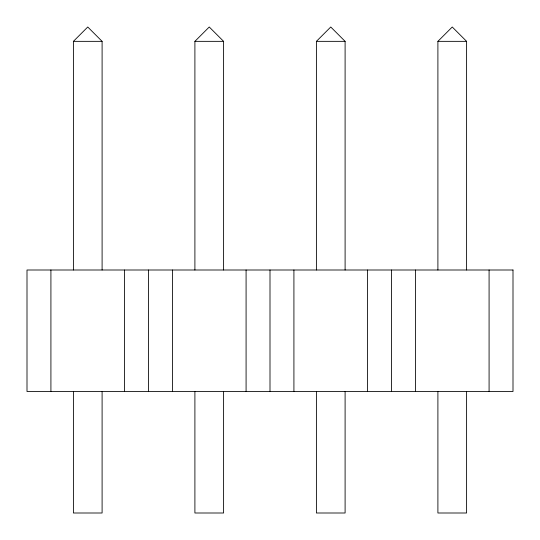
<?xml version="1.0" encoding="UTF-8"?>
<svg xmlns="http://www.w3.org/2000/svg" width="540" height="540" viewBox="0 0 540 540"><rect width="100%" height="100%" fill="white"/><g stroke="black" fill="none" stroke-linecap="round" stroke-linejoin="round"><path stroke-width="0.81" d="M73.4 270L73.4 41.351L87.75 27L102.1 41.351L102.1 270M194.9 270L194.9 41.351L209.25 27L223.601 41.351L223.601 270M316.4 270L316.4 41.351L330.75 27L345.101 41.351L345.101 270M437.9 270L437.9 41.351L452.25 27L466.601 41.351L466.601 270M73.4 41.351L102.1 41.351M194.9 41.351L223.601 41.351M316.4 41.351L345.101 41.351M437.9 41.351L466.601 41.351M489.085 270L489.085 391.5M466.601 391.5L466.601 513L437.9 513L437.9 391.5M415.415 270L415.415 391.5M391.5 270L391.5 391.5M367.585 270L367.585 391.5M345.101 391.5L345.101 513L316.4 513L316.4 391.5M293.915 270L293.915 391.5M270 270L270 391.5M246.085 270L246.085 391.5M223.601 391.5L223.601 513L194.9 513L194.9 391.5M172.415 270L172.415 391.5M148.5 270L148.5 391.5M124.585 270L124.585 391.5M102.1 391.5L102.1 513L73.4 513L73.4 391.5M50.915 270L50.915 391.5M513 270L27 270L27 391.5L513 391.5L513 270"/></g></svg>
